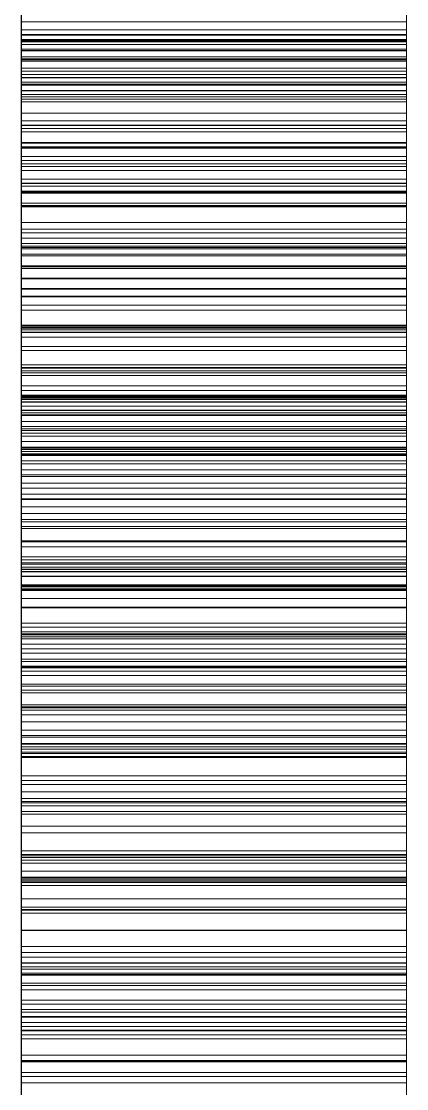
# Paper-space layout '01_三视图' of a CAD drawing. Header units: millimetres. Extents: x 8 to 451, y 8 to 289.
# Drawn here: x 157.5 to 157.64, y 94.733 to 95.1211 of the extents above; entities that cross this region are included whole.
import ezdxf

# ---------------------------------------------------------------- set-up
doc = ezdxf.new("R2010")
doc.units = ezdxf.units.MM
doc.linetypes.add('WP_HIDDEN', pattern=[2.3, 1.5, -0.8])
doc.layers.add('HIDDEN', color=7, linetype='WP_HIDDEN', lineweight=13)
doc.layers.add('VISIBLE', color=7, linetype='CONTINUOUS', lineweight=25)

psp = doc.layouts.new('01_三视图')

# ---------------------------------------------------------------- linework, layer by layer
at = {"layer": 'HIDDEN'}
for points in [[(157.5, 95.30143), (157.5, 94.78089)], [(157.64, 94.78089), (157.64, 95.30143)], [(157.5, 94.96588), (157.5, 95.14607)], [(157.5, 94.77448), (157.5, 95.14607)], [(157.5, 95.14607), (157.5, 94.81212)], [(157.64, 95.14607), (157.64, 94.96588)], [(157.64, 95.14607), (157.64, 94.77448)], [(157.64, 94.81212), (157.64, 95.14607)], [(157.5, 95.12094), (157.5, 95.1425)], [(157.64, 95.1425), (157.64, 95.12094)], [(157.5, 95.11633), (157.5, 95.13632)], [(157.5, 95.13557), (157.5, 95.11605)], [(157.64, 95.13632), (157.64, 95.11633)], [(157.64, 95.11605), (157.64, 95.13557)], [(157.5, 95.13348), (157.5, 95.10183)], [(157.5, 95.13323), (157.5, 95.11809)], [(157.64, 95.10183), (157.64, 95.13348)], [(157.64, 95.11809), (157.64, 95.13323)], [(157.5, 95.10716), (157.5, 95.12906)], [(157.5, 95.1142), (157.5, 95.1283)], [(157.5, 95.10821), (157.5, 95.1282)], [(157.64, 95.12906), (157.64, 95.10716)], [(157.64, 95.1283), (157.64, 95.1142)], [(157.64, 95.1282), (157.64, 95.10821)], [(157.5, 95.12536), (157.5, 95.0937)], [(157.5, 95.12417), (157.5, 95.10408)], [(157.64, 95.0937), (157.64, 95.12536)], [(157.64, 95.10408), (157.64, 95.12417)], [(157.5, 95.11053), (157.5, 95.12174)], [(157.5, 95.12112), (157.5, 95.1075)], [(157.5, 95.09903), (157.5, 95.12094)], [(157.5, 95.12094), (157.64, 95.12094)], [(157.64, 95.12174), (157.64, 95.11053)], [(157.64, 95.1075), (157.64, 95.12112)], [(157.64, 95.12094), (157.64, 95.09903)], [(157.5, 95.11809), (157.5, 95.10062)], [(157.5, 95.11809), (157.64, 95.11809)], [(157.5, 95.11633), (157.64, 95.11633)], [(157.5, 95.09589), (157.5, 95.11633)], [(157.5, 95.11605), (157.5, 95.09596)], [(157.5, 95.11605), (157.64, 95.11605)], [(157.5, 95.1145), (157.5, 95.11404)], [(157.5, 95.11363), (157.5, 95.1145)], [(157.5, 95.1145), (157.64, 95.1145)], [(157.64, 95.10062), (157.64, 95.11809)], [(157.64, 95.11633), (157.64, 95.09589)], [(157.64, 95.09596), (157.64, 95.11605)], [(157.64, 95.1145), (157.64, 95.11363)], [(157.64, 95.11404), (157.64, 95.1145)], [(157.5, 95.1007), (157.5, 95.1142)], [(157.5, 95.1142), (157.64, 95.1142)], [(157.5, 95.11404), (157.5, 95.11265)], [(157.5, 95.11404), (157.64, 95.11404)], [(157.5, 95.11103), (157.5, 95.11363)], [(157.5, 95.11363), (157.64, 95.11363)], [(157.5, 95.11265), (157.5, 95.11034)], [(157.5, 95.11265), (157.64, 95.11265)], [(157.5, 95.10669), (157.5, 95.11103)], [(157.5, 95.11103), (157.64, 95.11103)], [(157.64, 95.1142), (157.64, 95.1007)], [(157.64, 95.11265), (157.64, 95.11404)], [(157.64, 95.11363), (157.64, 95.11103)], [(157.64, 95.11034), (157.64, 95.11265)], [(157.64, 95.11103), (157.64, 95.10669)], [(157.5, 95.09824), (157.5, 95.11053)], [(157.5, 95.11053), (157.64, 95.11053)], [(157.5, 95.11034), (157.5, 95.10711)], [(157.5, 95.11034), (157.64, 95.11034)], [(157.5, 95.10821), (157.64, 95.10821)], [(157.5, 95.08777), (157.5, 95.10821)], [(157.5, 95.1075), (157.5, 95.0945)], [(157.5, 95.1075), (157.64, 95.1075)], [(157.5, 95.0849), (157.5, 95.10716)], [(157.5, 95.10716), (157.64, 95.10716)], [(157.5, 95.10711), (157.5, 95.10295)], [(157.5, 95.10711), (157.64, 95.10711)], [(157.5, 95.10062), (157.5, 95.10669)], [(157.5, 95.10669), (157.64, 95.10669)], [(157.64, 95.11053), (157.64, 95.09824)], [(157.64, 95.10711), (157.64, 95.11034)], [(157.64, 95.10821), (157.64, 95.08777)], [(157.64, 95.0945), (157.64, 95.1075)], [(157.64, 95.10716), (157.64, 95.0849)], [(157.64, 95.10295), (157.64, 95.10711)], [(157.64, 95.10669), (157.64, 95.10062)], [(157.5, 95.10408), (157.5, 95.08341)], [(157.5, 95.10408), (157.64, 95.10408)], [(157.5, 95.10295), (157.5, 95.09787)], [(157.5, 95.10295), (157.64, 95.10295)], [(157.64, 95.08341), (157.64, 95.10408)], [(157.64, 95.09787), (157.64, 95.10295)], [(157.5, 95.10183), (157.5, 95.06927)], [(157.5, 95.10183), (157.64, 95.10183)], [(157.5, 95.08779), (157.5, 95.1007)], [(157.5, 95.1007), (157.64, 95.1007)], [(157.5, 95.10062), (157.5, 95.081)], [(157.5, 95.09281), (157.5, 95.10062)], [(157.5, 95.10062), (157.64, 95.10062)], [(157.5, 95.07678), (157.5, 95.09903)], [(157.5, 95.09903), (157.64, 95.09903)], [(157.64, 95.06927), (157.64, 95.10183)], [(157.64, 95.1007), (157.64, 95.08779)], [(157.64, 95.10062), (157.64, 95.09281)], [(157.64, 95.081), (157.64, 95.10062)], [(157.64, 95.09903), (157.64, 95.07678)], [(157.5, 95.08489), (157.5, 95.09824)], [(157.5, 95.09824), (157.64, 95.09824)], [(157.5, 95.09787), (157.5, 95.09187)], [(157.5, 95.09787), (157.64, 95.09787)], [(157.5, 95.09596), (157.5, 95.07529)], [(157.5, 95.09596), (157.64, 95.09596)], [(157.5, 95.09589), (157.64, 95.09589)], [(157.5, 95.075), (157.5, 95.09589)], [(157.64, 95.09824), (157.64, 95.08489)], [(157.64, 95.09187), (157.64, 95.09787)], [(157.64, 95.07529), (157.64, 95.09596)], [(157.64, 95.09589), (157.64, 95.075)], [(157.5, 95.0945), (157.5, 95.08212)], [(157.5, 95.0945), (157.64, 95.0945)], [(157.5, 95.0937), (157.5, 95.06115)], [(157.5, 95.0937), (157.64, 95.0937)], [(157.5, 95.08327), (157.5, 95.09281)], [(157.5, 95.09281), (157.64, 95.09281)], [(157.5, 95.09187), (157.5, 95.08494)], [(157.5, 95.09187), (157.64, 95.09187)], [(157.64, 95.08212), (157.64, 95.0945)], [(157.64, 95.06115), (157.64, 95.0937)], [(157.64, 95.09281), (157.64, 95.08327)], [(157.64, 95.08494), (157.64, 95.09187)], [(157.5, 95.07548), (157.5, 95.08779)], [(157.5, 95.08779), (157.64, 95.08779)], [(157.5, 95.08777), (157.64, 95.08777)], [(157.5, 95.06688), (157.5, 95.08777)], [(157.64, 95.08779), (157.64, 95.07548)], [(157.64, 95.08777), (157.64, 95.06688)], [(157.5, 95.08494), (157.5, 95.07709)], [(157.5, 95.08494), (157.64, 95.08494)], [(157.5, 95.0623), (157.5, 95.0849)], [(157.5, 95.0849), (157.64, 95.0849)], [(157.5, 95.07047), (157.5, 95.08489)], [(157.5, 95.08489), (157.64, 95.08489)], [(157.5, 95.08341), (157.5, 95.06216)], [(157.5, 95.08341), (157.64, 95.08341)], [(157.64, 95.07709), (157.64, 95.08494)], [(157.64, 95.0849), (157.64, 95.0623)], [(157.64, 95.08489), (157.64, 95.07047)], [(157.64, 95.06216), (157.64, 95.08341)], [(157.5, 95.07199), (157.5, 95.08327)], [(157.5, 95.08327), (157.64, 95.08327)], [(157.5, 95.08212), (157.5, 95.05919)], [(157.5, 95.08212), (157.64, 95.08212)], [(157.5, 95.081), (157.5, 95.0594)], [(157.5, 95.081), (157.64, 95.081)], [(157.64, 95.08327), (157.64, 95.07199)], [(157.64, 95.05919), (157.64, 95.08212)], [(157.64, 95.0594), (157.64, 95.081)], [(157.5, 95.07709), (157.5, 95.06832)], [(157.5, 95.07709), (157.64, 95.07709)], [(157.5, 95.05418), (157.5, 95.07678)], [(157.5, 95.07678), (157.64, 95.07678)], [(157.64, 95.06832), (157.64, 95.07709)], [(157.64, 95.07678), (157.64, 95.05418)], [(157.5, 95.06376), (157.5, 95.07548)], [(157.5, 95.07548), (157.64, 95.07548)], [(157.5, 95.07529), (157.5, 95.05404)], [(157.5, 95.07529), (157.64, 95.07529)], [(157.5, 95.075), (157.64, 95.075)], [(157.5, 95.05365), (157.5, 95.075)], [(157.5, 95.05898), (157.5, 95.07199)], [(157.5, 95.07199), (157.64, 95.07199)], [(157.64, 95.07548), (157.64, 95.06376)], [(157.64, 95.05404), (157.64, 95.07529)], [(157.64, 95.075), (157.64, 95.05365)], [(157.64, 95.07199), (157.64, 95.05898)], [(157.5, 95.05498), (157.5, 95.07047)], [(157.5, 95.07047), (157.64, 95.07047)], [(157.5, 95.06927), (157.5, 95.03581)], [(157.5, 95.06927), (157.64, 95.06927)], [(157.5, 95.06832), (157.5, 95.05862)], [(157.5, 95.06832), (157.64, 95.06832)], [(157.64, 95.07047), (157.64, 95.05498)], [(157.64, 95.03581), (157.64, 95.06927)], [(157.64, 95.05862), (157.64, 95.06832)], [(157.5, 95.06688), (157.64, 95.06688)], [(157.5, 95.04552), (157.5, 95.06688)], [(157.64, 95.06688), (157.64, 95.04552)], [(157.5, 95.04234), (157.5, 95.06376)], [(157.5, 95.06376), (157.64, 95.06376)], [(157.5, 95.03935), (157.5, 95.0623)], [(157.5, 95.0623), (157.64, 95.0623)], [(157.5, 95.06216), (157.5, 95.04034)], [(157.5, 95.06216), (157.64, 95.06216)], [(157.5, 95.06115), (157.5, 95.02769)], [(157.5, 95.06115), (157.64, 95.06115)], [(157.64, 95.06376), (157.64, 95.04234)], [(157.64, 95.0623), (157.64, 95.03935)], [(157.64, 95.04034), (157.64, 95.06216)], [(157.64, 95.02769), (157.64, 95.06115)], [(157.5, 95.0594), (157.5, 95.03583)], [(157.5, 95.0594), (157.64, 95.0594)], [(157.5, 95.05919), (157.5, 95.03885)], [(157.5, 95.05919), (157.64, 95.05919)], [(157.5, 95.04417), (157.5, 95.05898)], [(157.5, 95.05898), (157.64, 95.05898)], [(157.5, 95.05862), (157.5, 95.048)], [(157.5, 95.05862), (157.64, 95.05862)], [(157.64, 95.03583), (157.64, 95.0594)], [(157.64, 95.03885), (157.64, 95.05919)], [(157.64, 95.05898), (157.64, 95.04417)], [(157.64, 95.048), (157.64, 95.05862)], [(157.5, 95.03842), (157.5, 95.05498)], [(157.5, 95.05498), (157.64, 95.05498)], [(157.5, 95.03122), (157.5, 95.05418)], [(157.5, 95.05418), (157.64, 95.05418)], [(157.5, 95.05404), (157.5, 95.03222)], [(157.5, 95.05404), (157.64, 95.05404)], [(157.5, 95.05365), (157.64, 95.05365)], [(157.5, 95.03184), (157.5, 95.05365)], [(157.64, 95.05498), (157.64, 95.03842)], [(157.64, 95.05418), (157.64, 95.03122)], [(157.64, 95.03222), (157.64, 95.05404)], [(157.64, 95.05365), (157.64, 95.03184)], [(157.5, 95.048), (157.5, 95.03645)], [(157.5, 95.048), (157.64, 95.048)], [(157.5, 95.04552), (157.64, 95.04552)], [(157.5, 95.02372), (157.5, 95.04552)], [(157.64, 95.03645), (157.64, 95.048)], [(157.64, 95.04552), (157.64, 95.02372)], [(157.5, 95.0275), (157.5, 95.04417)], [(157.5, 95.04417), (157.64, 95.04417)], [(157.5, 95.02379), (157.5, 95.04234)], [(157.5, 95.04234), (157.64, 95.04234)], [(157.64, 95.04417), (157.64, 95.0275)], [(157.64, 95.04234), (157.64, 95.02379)], [(157.5, 95.04034), (157.5, 95.01795)], [(157.5, 95.04034), (157.64, 95.04034)], [(157.5, 95.01604), (157.5, 95.03935)], [(157.5, 95.03935), (157.64, 95.03935)], [(157.5, 95.03885), (157.5, 95.02122)], [(157.5, 95.03885), (157.64, 95.03885)], [(157.5, 95.02099), (157.5, 95.03842)], [(157.5, 95.03842), (157.64, 95.03842)], [(157.64, 95.01795), (157.64, 95.04034)], [(157.64, 95.03935), (157.64, 95.01604)], [(157.64, 95.02122), (157.64, 95.03885)], [(157.64, 95.03842), (157.64, 95.02099)], [(157.5, 95.03645), (157.5, 95.02398)], [(157.5, 95.03645), (157.64, 95.03645)], [(157.5, 95.03583), (157.5, 95.01028)], [(157.5, 95.03583), (157.64, 95.03583)], [(157.5, 95.03581), (157.5, 95.00144)], [(157.5, 95.03581), (157.64, 95.03581)], [(157.64, 95.02398), (157.64, 95.03645)], [(157.64, 95.01028), (157.64, 95.03583)], [(157.64, 95.00144), (157.64, 95.03581)], [(157.5, 95.03222), (157.5, 95.00983)], [(157.5, 95.03222), (157.64, 95.03222)], [(157.5, 95.03184), (157.64, 95.03184)], [(157.5, 95.00957), (157.5, 95.03184)], [(157.5, 95.00792), (157.5, 95.03122)], [(157.5, 95.03122), (157.64, 95.03122)], [(157.64, 95.00983), (157.64, 95.03222)], [(157.64, 95.03184), (157.64, 95.00957)], [(157.64, 95.03122), (157.64, 95.00792)], [(157.5, 95.02769), (157.5, 94.99332)], [(157.5, 95.02769), (157.64, 95.02769)], [(157.5, 95.00896), (157.5, 95.0275)], [(157.5, 95.0275), (157.64, 95.0275)], [(157.64, 94.99332), (157.64, 95.02769)], [(157.64, 95.0275), (157.64, 95.00896)], [(157.5, 95.02398), (157.5, 95.01059)], [(157.5, 95.02398), (157.64, 95.02398)], [(157.5, 95.00808), (157.5, 95.02379)], [(157.5, 95.02379), (157.64, 95.02379)], [(157.5, 95.02372), (157.64, 95.02372)], [(157.5, 95.00145), (157.5, 95.02372)], [(157.64, 95.01059), (157.64, 95.02398)], [(157.64, 95.02379), (157.64, 95.00808)], [(157.64, 95.02372), (157.64, 95.00145)], [(157.5, 95.02122), (157.5, 95.0063)], [(157.5, 95.02122), (157.64, 95.02122)], [(157.5, 95.00289), (157.5, 95.02099)], [(157.5, 95.02099), (157.64, 95.02099)], [(157.5, 95.01795), (157.5, 94.99498)], [(157.5, 95.01795), (157.64, 95.01795)], [(157.64, 95.0063), (157.64, 95.02122)], [(157.64, 95.02099), (157.64, 95.00289)], [(157.64, 94.99498), (157.64, 95.01795)], [(157.5, 94.99239), (157.5, 95.01604)], [(157.5, 95.01604), (157.64, 95.01604)], [(157.64, 95.01604), (157.64, 94.99239)], [(157.5, 95.01059), (157.5, 94.99627)], [(157.5, 95.01059), (157.64, 95.01059)], [(157.5, 95.01028), (157.5, 94.98275)], [(157.5, 95.01028), (157.64, 95.01028)], [(157.5, 95.00983), (157.5, 94.98686)], [(157.5, 95.00983), (157.64, 95.00983)], [(157.64, 94.99627), (157.64, 95.01059)], [(157.64, 94.98275), (157.64, 95.01028)], [(157.64, 94.98686), (157.64, 95.00983)], [(157.5, 95.00957), (157.64, 95.00957)], [(157.5, 94.98685), (157.5, 95.00957)], [(157.5, 94.98856), (157.5, 95.00896)], [(157.5, 95.00896), (157.64, 95.00896)], [(157.5, 94.99523), (157.5, 95.00808)], [(157.5, 95.00808), (157.64, 95.00808)], [(157.5, 94.98427), (157.5, 95.00792)], [(157.5, 95.00792), (157.64, 95.00792)], [(157.5, 95.0063), (157.5, 94.99409)], [(157.5, 95.0063), (157.64, 95.0063)], [(157.64, 95.00957), (157.64, 94.98685)], [(157.64, 95.00896), (157.64, 94.98856)], [(157.64, 95.00808), (157.64, 94.99523)], [(157.64, 95.00792), (157.64, 94.98427)], [(157.64, 94.99409), (157.64, 95.0063)], [(157.5, 94.98411), (157.5, 95.00289)], [(157.5, 95.00289), (157.64, 95.00289)], [(157.64, 95.00289), (157.64, 94.98411)], [(157.5, 95.00145), (157.64, 95.00145)], [(157.5, 94.97873), (157.5, 95.00145)], [(157.5, 95.00144), (157.5, 94.96618)], [(157.5, 95.00144), (157.64, 95.00144)], [(157.64, 95.00145), (157.64, 94.97873)], [(157.64, 94.96618), (157.64, 95.00144)], [(157.5, 94.99627), (157.5, 94.98119)], [(157.5, 94.99627), (157.64, 94.99627)], [(157.5, 94.98524), (157.5, 94.99523)], [(157.5, 94.99523), (157.64, 94.99523)], [(157.5, 94.99498), (157.5, 94.97143)], [(157.5, 94.99498), (157.64, 94.99498)], [(157.64, 94.98119), (157.64, 94.99627)], [(157.64, 94.99523), (157.64, 94.98524)], [(157.64, 94.97143), (157.64, 94.99498)], [(157.5, 94.99409), (157.5, 94.9846)], [(157.5, 94.99409), (157.64, 94.99409)], [(157.5, 94.99332), (157.5, 94.95805)], [(157.5, 94.99332), (157.64, 94.99332)], [(157.5, 94.9684), (157.5, 94.99239)], [(157.5, 94.99239), (157.64, 94.99239)], [(157.64, 94.9846), (157.64, 94.99409)], [(157.64, 94.95805), (157.64, 94.99332)], [(157.64, 94.99239), (157.64, 94.9684)], [(157.5, 94.9663), (157.5, 94.98856)], [(157.5, 94.98856), (157.64, 94.98856)], [(157.5, 94.98686), (157.5, 94.96331)], [(157.5, 94.98686), (157.64, 94.98686)], [(157.5, 94.98685), (157.64, 94.98685)], [(157.5, 94.96368), (157.5, 94.98685)], [(157.64, 94.98856), (157.64, 94.9663)], [(157.64, 94.96331), (157.64, 94.98686)], [(157.64, 94.98685), (157.64, 94.96368)], [(157.5, 94.9781), (157.5, 94.98524)], [(157.5, 94.98524), (157.64, 94.98524)], [(157.5, 94.98496), (157.5, 94.98438)], [(157.5, 94.98496), (157.64, 94.98496)], [(157.5, 94.98362), (157.5, 94.98496)], [(157.5, 94.9846), (157.5, 94.97782)], [(157.5, 94.9846), (157.64, 94.9846)], [(157.5, 94.98438), (157.5, 94.98262)], [(157.5, 94.98438), (157.64, 94.98438)], [(157.5, 94.96027), (157.5, 94.98427)], [(157.5, 94.98427), (157.64, 94.98427)], [(157.5, 94.96466), (157.5, 94.98411)], [(157.5, 94.98411), (157.64, 94.98411)], [(157.5, 94.98362), (157.64, 94.98362)], [(157.5, 94.9796), (157.5, 94.98362)], [(157.5, 94.98275), (157.5, 94.95325)], [(157.5, 94.98275), (157.64, 94.98275)], [(157.5, 94.98262), (157.5, 94.97969)], [(157.5, 94.98262), (157.64, 94.98262)], [(157.64, 94.98524), (157.64, 94.9781)], [(157.64, 94.98438), (157.64, 94.98496)], [(157.64, 94.98496), (157.64, 94.98362)], [(157.64, 94.97782), (157.64, 94.9846)], [(157.64, 94.98262), (157.64, 94.98438)], [(157.64, 94.98427), (157.64, 94.96027)], [(157.64, 94.98411), (157.64, 94.96466)], [(157.64, 94.98362), (157.64, 94.9796)], [(157.64, 94.95325), (157.64, 94.98275)], [(157.64, 94.97969), (157.64, 94.98262)], [(157.5, 94.98119), (157.5, 94.96549)], [(157.5, 94.98119), (157.64, 94.98119)], [(157.5, 94.97969), (157.5, 94.97558)], [(157.5, 94.97969), (157.64, 94.97969)], [(157.5, 94.9796), (157.64, 94.9796)], [(157.5, 94.97289), (157.5, 94.9796)], [(157.5, 94.97873), (157.64, 94.97873)], [(157.5, 94.95556), (157.5, 94.97873)], [(157.64, 94.96549), (157.64, 94.98119)], [(157.64, 94.97558), (157.64, 94.97969)], [(157.64, 94.9796), (157.64, 94.97289)], [(157.64, 94.97873), (157.64, 94.95556)], [(157.5, 94.97382), (157.5, 94.9781)], [(157.5, 94.9781), (157.64, 94.9781)], [(157.5, 94.97782), (157.5, 94.97375)], [(157.5, 94.97782), (157.64, 94.97782)], [(157.5, 94.97558), (157.5, 94.9703)], [(157.5, 94.97558), (157.64, 94.97558)], [(157.64, 94.9781), (157.64, 94.97382)], [(157.64, 94.97375), (157.64, 94.97782)], [(157.64, 94.9703), (157.64, 94.97558)], [(157.5, 94.97239), (157.5, 94.97382)], [(157.5, 94.97382), (157.64, 94.97382)], [(157.5, 94.97375), (157.5, 94.97239)], [(157.5, 94.97375), (157.64, 94.97375)], [(157.5, 94.97289), (157.64, 94.97289)], [(157.5, 94.9635), (157.5, 94.97289)], [(157.5, 94.97239), (157.64, 94.97239)], [(157.5, 94.97143), (157.5, 94.94731)], [(157.5, 94.97143), (157.64, 94.97143)], [(157.64, 94.97382), (157.64, 94.97239)], [(157.64, 94.97239), (157.64, 94.97375)], [(157.64, 94.97289), (157.64, 94.9635)], [(157.64, 94.94731), (157.64, 94.97143)], [(157.5, 94.9703), (157.5, 94.96386)], [(157.5, 94.9703), (157.64, 94.9703)], [(157.5, 94.91935), (157.5, 94.9684)], [(157.5, 94.9684), (157.64, 94.9684)], [(157.64, 94.96386), (157.64, 94.9703)], [(157.64, 94.9684), (157.64, 94.91935)], [(157.5, 94.94217), (157.5, 94.9663)], [(157.5, 94.9663), (157.64, 94.9663)], [(157.5, 94.96618), (157.5, 94.93)], [(157.5, 94.96618), (157.64, 94.96618)], [(157.5, 94.91423), (157.5, 94.96588)], [(157.5, 94.96588), (157.64, 94.96588)], [(157.5, 94.96549), (157.5, 94.94919)], [(157.5, 94.96549), (157.64, 94.96549)], [(157.5, 94.94453), (157.5, 94.96466)], [(157.5, 94.96466), (157.64, 94.96466)], [(157.5, 94.96386), (157.5, 94.95623)], [(157.5, 94.96386), (157.64, 94.96386)], [(157.5, 94.96368), (157.64, 94.96368)], [(157.5, 94.94004), (157.5, 94.96368)], [(157.5, 94.9635), (157.64, 94.9635)], [(157.5, 94.95143), (157.5, 94.9635)], [(157.5, 94.96331), (157.5, 94.93919)], [(157.5, 94.96331), (157.64, 94.96331)], [(157.64, 94.9663), (157.64, 94.94217)], [(157.64, 94.93), (157.64, 94.96618)], [(157.64, 94.96588), (157.64, 94.91423)], [(157.64, 94.94919), (157.64, 94.96549)], [(157.64, 94.96466), (157.64, 94.94453)], [(157.64, 94.95623), (157.64, 94.96386)], [(157.64, 94.96368), (157.64, 94.94004)], [(157.64, 94.9635), (157.64, 94.95143)], [(157.64, 94.93919), (157.64, 94.96331)], [(157.5, 94.76182), (157.5, 94.96126)], [(157.5, 94.96126), (157.64, 94.96126)], [(157.5, 94.91123), (157.5, 94.96027)], [(157.5, 94.96027), (157.64, 94.96027)], [(157.64, 94.96126), (157.64, 94.76182)], [(157.64, 94.96027), (157.64, 94.91123)], [(157.5, 94.95805), (157.5, 94.92188)], [(157.5, 94.95805), (157.64, 94.95805)], [(157.5, 94.95623), (157.5, 94.94744)], [(157.5, 94.95623), (157.64, 94.95623)], [(157.5, 94.95556), (157.64, 94.95556)], [(157.5, 94.93192), (157.5, 94.95556)], [(157.64, 94.92188), (157.64, 94.95805)], [(157.64, 94.94744), (157.64, 94.95623)], [(157.64, 94.95556), (157.64, 94.93192)], [(157.5, 94.95325), (157.5, 94.92178)], [(157.5, 94.95325), (157.64, 94.95325)], [(157.5, 94.95143), (157.64, 94.95143)], [(157.5, 94.93668), (157.5, 94.95143)], [(157.64, 94.92178), (157.64, 94.95325)], [(157.64, 94.95143), (157.64, 94.93668)], [(157.5, 94.94919), (157.5, 94.93227)], [(157.5, 94.94919), (157.64, 94.94919)], [(157.64, 94.93227), (157.64, 94.94919)], [(157.5, 94.94744), (157.64, 94.94744)], [(157.5, 94.94744), (157.5, 94.93749)], [(157.5, 94.94731), (157.5, 94.92262)], [(157.5, 94.94731), (157.64, 94.94731)], [(157.5, 94.92373), (157.5, 94.94453)], [(157.5, 94.94453), (157.64, 94.94453)], [(157.64, 94.93749), (157.64, 94.94744)], [(157.64, 94.92262), (157.64, 94.94731)], [(157.64, 94.94453), (157.64, 94.92373)], [(157.5, 94.91618), (157.5, 94.94217)], [(157.5, 94.94217), (157.64, 94.94217)], [(157.5, 94.94004), (157.64, 94.94004)], [(157.5, 94.91596), (157.5, 94.94004)], [(157.64, 94.94217), (157.64, 94.91618)], [(157.64, 94.94004), (157.64, 94.91596)], [(157.5, 94.93919), (157.5, 94.9145)], [(157.5, 94.93919), (157.64, 94.93919)], [(157.5, 94.93749), (157.5, 94.9264)], [(157.5, 94.93749), (157.64, 94.93749)], [(157.5, 94.93668), (157.64, 94.93668)], [(157.5, 94.91924), (157.5, 94.93668)], [(157.64, 94.9145), (157.64, 94.93919)], [(157.64, 94.9264), (157.64, 94.93749)], [(157.64, 94.93668), (157.64, 94.91924)], [(157.5, 94.93227), (157.5, 94.91475)], [(157.5, 94.93227), (157.64, 94.93227)], [(157.64, 94.91475), (157.64, 94.93227)], [(157.5, 94.93192), (157.64, 94.93192)], [(157.5, 94.90783), (157.5, 94.93192)], [(157.5, 94.93), (157.5, 94.89292)], [(157.5, 94.93), (157.64, 94.93)], [(157.64, 94.93192), (157.64, 94.90783)], [(157.64, 94.89292), (157.64, 94.93)], [(157.5, 94.9264), (157.5, 94.91416)], [(157.5, 94.9264), (157.64, 94.9264)], [(157.5, 94.92534), (157.5, 94.92426)], [(157.5, 94.92534), (157.64, 94.92534)], [(157.5, 94.92424), (157.5, 94.92534)], [(157.5, 94.92426), (157.5, 94.92103)], [(157.5, 94.92426), (157.64, 94.92426)], [(157.64, 94.91416), (157.64, 94.9264)], [(157.64, 94.92426), (157.64, 94.92534)], [(157.64, 94.92534), (157.64, 94.92424)], [(157.64, 94.92103), (157.64, 94.92426)], [(157.5, 94.92424), (157.64, 94.92424)], [(157.5, 94.92097), (157.5, 94.92424)], [(157.5, 94.90225), (157.5, 94.92373)], [(157.5, 94.92373), (157.64, 94.92373)], [(157.5, 94.92262), (157.5, 94.89735)], [(157.5, 94.92262), (157.64, 94.92262)], [(157.5, 94.92188), (157.5, 94.8848)], [(157.5, 94.92188), (157.64, 94.92188)], [(157.5, 94.92178), (157.5, 94.88833)], [(157.5, 94.92178), (157.64, 94.92178)], [(157.5, 94.92103), (157.5, 94.91565)], [(157.5, 94.92103), (157.64, 94.92103)], [(157.5, 94.92097), (157.64, 94.92097)], [(157.5, 94.9155), (157.5, 94.92097)], [(157.64, 94.92424), (157.64, 94.92097)], [(157.64, 94.92373), (157.64, 94.90225)], [(157.64, 94.89735), (157.64, 94.92262)], [(157.64, 94.8848), (157.64, 94.92188)], [(157.64, 94.88833), (157.64, 94.92178)], [(157.64, 94.91565), (157.64, 94.92103)], [(157.64, 94.92097), (157.64, 94.9155)], [(157.5, 94.86891), (157.5, 94.91935)], [(157.5, 94.91935), (157.64, 94.91935)], [(157.5, 94.91924), (157.64, 94.91924)], [(157.5, 94.89912), (157.5, 94.91924)], [(157.64, 94.91935), (157.64, 94.86891)], [(157.64, 94.91924), (157.64, 94.89912)], [(157.5, 94.88833), (157.5, 94.91618)], [(157.5, 94.91618), (157.64, 94.91618)], [(157.5, 94.91596), (157.64, 94.91596)], [(157.5, 94.89141), (157.5, 94.91596)], [(157.5, 94.91565), (157.5, 94.90812)], [(157.5, 94.91565), (157.64, 94.91565)], [(157.5, 94.9155), (157.64, 94.9155)], [(157.5, 94.90786), (157.5, 94.9155)], [(157.5, 94.91475), (157.5, 94.89661)], [(157.5, 94.91475), (157.64, 94.91475)], [(157.5, 94.9145), (157.5, 94.88923)], [(157.5, 94.9145), (157.64, 94.9145)], [(157.5, 94.89471), (157.5, 94.91423)], [(157.5, 94.91423), (157.64, 94.91423)], [(157.5, 94.91416), (157.5, 94.90079)], [(157.5, 94.91416), (157.64, 94.91416)], [(157.64, 94.91618), (157.64, 94.88833)], [(157.64, 94.91596), (157.64, 94.89141)], [(157.64, 94.90812), (157.64, 94.91565)], [(157.64, 94.9155), (157.64, 94.90786)], [(157.64, 94.89661), (157.64, 94.91475)], [(157.64, 94.88923), (157.64, 94.9145)], [(157.64, 94.91423), (157.64, 94.89471)], [(157.64, 94.90079), (157.64, 94.91416)], [(157.5, 94.86079), (157.5, 94.91123)], [(157.5, 94.91123), (157.64, 94.91123)], [(157.64, 94.91123), (157.64, 94.86079)], [(157.5, 94.90812), (157.5, 94.89843)], [(157.5, 94.90812), (157.64, 94.90812)], [(157.5, 94.90786), (157.64, 94.90786)], [(157.5, 94.89803), (157.5, 94.90786)], [(157.5, 94.90783), (157.64, 94.90783)], [(157.5, 94.88329), (157.5, 94.90783)], [(157.64, 94.89843), (157.64, 94.90812)], [(157.64, 94.90786), (157.64, 94.89803)], [(157.64, 94.90783), (157.64, 94.88329)], [(157.5, 94.8801), (157.5, 94.90225)], [(157.5, 94.90225), (157.64, 94.90225)], [(157.64, 94.90225), (157.64, 94.8801)], [(157.5, 94.90079), (157.5, 94.88628)], [(157.5, 94.90079), (157.64, 94.90079)], [(157.5, 94.89912), (157.64, 94.89912)], [(157.5, 94.87696), (157.5, 94.89912)], [(157.5, 94.89843), (157.5, 94.88659)], [(157.5, 94.89843), (157.64, 94.89843)], [(157.5, 94.89803), (157.64, 94.89803)], [(157.5, 94.88601), (157.5, 94.89803)], [(157.5, 94.89735), (157.5, 94.8715)], [(157.5, 94.89735), (157.64, 94.89735)], [(157.64, 94.88628), (157.64, 94.90079)], [(157.64, 94.89912), (157.64, 94.87696)], [(157.64, 94.88659), (157.64, 94.89843)], [(157.64, 94.89803), (157.64, 94.88601)], [(157.64, 94.8715), (157.64, 94.89735)], [(157.5, 94.89661), (157.5, 94.87787)], [(157.5, 94.89661), (157.64, 94.89661)], [(157.5, 94.87939), (157.5, 94.89471)], [(157.5, 94.89471), (157.64, 94.89471)], [(157.64, 94.87787), (157.64, 94.89661)], [(157.64, 94.89471), (157.64, 94.87939)], [(157.5, 94.89292), (157.5, 94.85494)], [(157.5, 94.89292), (157.64, 94.89292)], [(157.5, 94.89141), (157.64, 94.89141)], [(157.5, 94.86641), (157.5, 94.89141)], [(157.64, 94.85494), (157.64, 94.89292)], [(157.64, 94.89141), (157.64, 94.86641)], [(157.5, 94.88923), (157.5, 94.86338)], [(157.5, 94.88923), (157.64, 94.88923)], [(157.5, 94.88833), (157.64, 94.88833)], [(157.5, 94.88659), (157.5, 94.8726)], [(157.5, 94.88659), (157.64, 94.88659)], [(157.5, 94.88628), (157.5, 94.87062)], [(157.5, 94.88628), (157.64, 94.88628)], [(157.5, 94.88601), (157.64, 94.88601)], [(157.5, 94.87181), (157.5, 94.88601)], [(157.64, 94.86338), (157.64, 94.88923)], [(157.64, 94.8726), (157.64, 94.88659)], [(157.64, 94.87062), (157.64, 94.88628)], [(157.64, 94.88601), (157.64, 94.87181)], [(157.5, 94.8848), (157.5, 94.84682)], [(157.5, 94.8848), (157.64, 94.8848)], [(157.5, 94.88329), (157.64, 94.88329)], [(157.5, 94.85829), (157.5, 94.88329)], [(157.64, 94.84682), (157.64, 94.8848)], [(157.64, 94.88329), (157.64, 94.85829)], [(157.5, 94.85727), (157.5, 94.8801)], [(157.5, 94.8801), (157.64, 94.8801)], [(157.5, 94.86145), (157.5, 94.87939)], [(157.5, 94.87939), (157.64, 94.87939)], [(157.5, 94.87787), (157.5, 94.85851)], [(157.5, 94.87787), (157.64, 94.87787)], [(157.64, 94.8801), (157.64, 94.85727)], [(157.64, 94.87939), (157.64, 94.86145)], [(157.64, 94.85851), (157.64, 94.87787)], [(157.5, 94.87696), (157.64, 94.87696)], [(157.5, 94.8534), (157.5, 94.87696)], [(157.64, 94.87696), (157.64, 94.8534)], [(157.5, 94.8726), (157.5, 94.85646)], [(157.5, 94.8726), (157.64, 94.8726)], [(157.5, 94.87181), (157.64, 94.87181)], [(157.5, 94.85543), (157.5, 94.87181)], [(157.5, 94.8715), (157.5, 94.84508)], [(157.5, 94.8715), (157.64, 94.8715)], [(157.5, 94.87062), (157.5, 94.85383)], [(157.5, 94.87062), (157.64, 94.87062)], [(157.64, 94.85646), (157.64, 94.8726)], [(157.64, 94.87181), (157.64, 94.85543)], [(157.64, 94.84508), (157.64, 94.8715)], [(157.64, 94.85383), (157.64, 94.87062)], [(157.5, 94.81707), (157.5, 94.86891)], [(157.5, 94.86891), (157.64, 94.86891)], [(157.5, 94.86641), (157.64, 94.86641)], [(157.5, 94.84096), (157.5, 94.86641)], [(157.64, 94.86891), (157.64, 94.81707)], [(157.64, 94.86641), (157.64, 94.84096)], [(157.5, 94.86338), (157.5, 94.83696)], [(157.5, 94.86338), (157.64, 94.86338)], [(157.64, 94.83696), (157.64, 94.86338)], [(157.5, 94.84365), (157.5, 94.86145)], [(157.5, 94.86145), (157.64, 94.86145)], [(157.5, 94.80895), (157.5, 94.86079)], [(157.5, 94.86079), (157.64, 94.86079)], [(157.5, 94.85851), (157.5, 94.83854)], [(157.5, 94.85851), (157.64, 94.85851)], [(157.5, 94.85829), (157.64, 94.85829)], [(157.5, 94.83283), (157.5, 94.85829)], [(157.64, 94.86145), (157.64, 94.84365)], [(157.64, 94.86079), (157.64, 94.80895)], [(157.64, 94.83854), (157.64, 94.85851)], [(157.64, 94.85829), (157.64, 94.83283)], [(157.5, 94.83377), (157.5, 94.85727)], [(157.5, 94.85727), (157.64, 94.85727)], [(157.5, 94.85646), (157.64, 94.85646)], [(157.5, 94.85646), (157.5, 94.83859)], [(157.5, 94.85543), (157.64, 94.85543)], [(157.5, 94.83739), (157.5, 94.85543)], [(157.5, 94.85494), (157.5, 94.81606)], [(157.5, 94.85494), (157.64, 94.85494)], [(157.64, 94.85727), (157.64, 94.83377)], [(157.64, 94.83859), (157.64, 94.85646)], [(157.64, 94.85543), (157.64, 94.83739)], [(157.64, 94.81606), (157.64, 94.85494)], [(157.5, 94.85383), (157.5, 94.83589)], [(157.5, 94.85383), (157.64, 94.85383)], [(157.5, 94.8534), (157.64, 94.8534)], [(157.5, 94.82845), (157.5, 94.8534)], [(157.64, 94.83589), (157.64, 94.85383)], [(157.64, 94.8534), (157.64, 94.82845)], [(157.5, 94.84682), (157.5, 94.80794)], [(157.5, 94.84682), (157.64, 94.84682)], [(157.64, 94.80794), (157.64, 94.84682)], [(157.5, 94.84508), (157.5, 94.81809)], [(157.5, 94.84508), (157.64, 94.84508)], [(157.5, 94.82601), (157.5, 94.84365)], [(157.5, 94.84365), (157.64, 94.84365)], [(157.64, 94.81809), (157.64, 94.84508)], [(157.64, 94.84365), (157.64, 94.82601)], [(157.5, 94.84096), (157.64, 94.84096)], [(157.5, 94.81504), (157.5, 94.84096)], [(157.64, 94.84096), (157.64, 94.81504)], [(157.5, 94.83859), (157.5, 94.81945)], [(157.5, 94.83859), (157.64, 94.83859)], [(157.5, 94.83854), (157.5, 94.81797)], [(157.5, 94.83854), (157.64, 94.83854)], [(157.5, 94.83739), (157.64, 94.83739)], [(157.5, 94.81822), (157.5, 94.83739)], [(157.5, 94.83696), (157.5, 94.80997)], [(157.5, 94.83696), (157.64, 94.83696)], [(157.5, 94.83589), (157.5, 94.81721)], [(157.5, 94.83589), (157.64, 94.83589)], [(157.64, 94.81945), (157.64, 94.83859)], [(157.64, 94.81797), (157.64, 94.83854)], [(157.64, 94.83739), (157.64, 94.81822)], [(157.64, 94.80997), (157.64, 94.83696)], [(157.64, 94.81721), (157.64, 94.83589)], [(157.5, 94.8096), (157.5, 94.83377)], [(157.5, 94.83377), (157.64, 94.83377)], [(157.5, 94.83283), (157.64, 94.83283)], [(157.5, 94.80692), (157.5, 94.83283)], [(157.64, 94.83377), (157.64, 94.8096)], [(157.64, 94.83283), (157.64, 94.80692)], [(157.5, 94.82845), (157.64, 94.82845)], [(157.5, 94.8021), (157.5, 94.82845)], [(157.64, 94.82845), (157.64, 94.8021)], [(157.5, 94.80852), (157.5, 94.82601)], [(157.5, 94.82601), (157.64, 94.82601)], [(157.64, 94.82601), (157.64, 94.80852)], [(157.5, 94.81945), (157.5, 94.79901)], [(157.5, 94.81945), (157.64, 94.81945)], [(157.5, 94.81822), (157.64, 94.81822)], [(157.5, 94.79794), (157.5, 94.81822)], [(157.5, 94.81809), (157.5, 94.79061)], [(157.5, 94.81809), (157.64, 94.81809)], [(157.5, 94.81797), (157.5, 94.79678)], [(157.5, 94.81797), (157.64, 94.81797)], [(157.5, 94.81721), (157.5, 94.79818)], [(157.5, 94.81721), (157.64, 94.81721)], [(157.5, 94.76901), (157.5, 94.81707)], [(157.5, 94.81707), (157.64, 94.81707)], [(157.5, 94.81606), (157.5, 94.76517)], [(157.5, 94.81606), (157.64, 94.81606)], [(157.64, 94.79901), (157.64, 94.81945)], [(157.64, 94.81822), (157.64, 94.79794)], [(157.64, 94.79061), (157.64, 94.81809)], [(157.64, 94.79678), (157.64, 94.81797)], [(157.64, 94.79818), (157.64, 94.81721)], [(157.64, 94.81707), (157.64, 94.76901)], [(157.64, 94.76517), (157.64, 94.81606)], [(157.5, 94.81504), (157.64, 94.81504)], [(157.5, 94.7787), (157.5, 94.81504)], [(157.5, 94.81212), (157.5, 94.76177)], [(157.5, 94.81212), (157.64, 94.81212)], [(157.64, 94.81504), (157.64, 94.7787)], [(157.64, 94.76177), (157.64, 94.81212)], [(157.5, 94.80997), (157.5, 94.78248)], [(157.5, 94.80997), (157.64, 94.80997)], [(157.5, 94.78475), (157.5, 94.8096)], [(157.5, 94.8096), (157.64, 94.8096)], [(157.5, 94.76089), (157.5, 94.80895)], [(157.5, 94.80895), (157.64, 94.80895)], [(157.5, 94.79052), (157.5, 94.80852)], [(157.5, 94.80852), (157.64, 94.80852)], [(157.5, 94.80794), (157.5, 94.75705)], [(157.5, 94.80794), (157.64, 94.80794)], [(157.64, 94.78248), (157.64, 94.80997)], [(157.64, 94.8096), (157.64, 94.78475)], [(157.64, 94.80895), (157.64, 94.76089)], [(157.64, 94.80852), (157.64, 94.79052)], [(157.64, 94.75705), (157.64, 94.80794)], [(157.5, 94.80692), (157.64, 94.80692)], [(157.5, 94.77057), (157.5, 94.80692)], [(157.64, 94.80692), (157.64, 94.77057)], [(157.5, 94.8021), (157.64, 94.8021)], [(157.5, 94.77435), (157.5, 94.8021)], [(157.64, 94.8021), (157.64, 94.77435)], [(157.5, 94.79901), (157.5, 94.7773)], [(157.5, 94.79901), (157.64, 94.79901)], [(157.5, 94.79818), (157.5, 94.77879)], [(157.5, 94.79818), (157.64, 94.79818)], [(157.5, 94.79794), (157.64, 94.79794)], [(157.5, 94.77652), (157.5, 94.79794)], [(157.5, 94.79678), (157.5, 94.77498)], [(157.5, 94.79678), (157.64, 94.79678)], [(157.64, 94.7773), (157.64, 94.79901)], [(157.64, 94.77879), (157.64, 94.79818)], [(157.64, 94.79794), (157.64, 94.77652)], [(157.64, 94.77498), (157.64, 94.79678)], [(157.5, 94.79061), (157.5, 94.76374)], [(157.5, 94.79061), (157.64, 94.79061)], [(157.5, 94.77138), (157.5, 94.79052)], [(157.5, 94.79052), (157.64, 94.79052)], [(157.64, 94.76374), (157.64, 94.79061)], [(157.64, 94.79052), (157.64, 94.77138)], [(157.5, 94.75922), (157.5, 94.78475)], [(157.5, 94.78475), (157.64, 94.78475)], [(157.64, 94.78475), (157.64, 94.75922)], [(157.5, 94.78248), (157.5, 94.75562)], [(157.5, 94.78248), (157.64, 94.78248)], [(157.5, 94.78089), (157.5, 94.74282)], [(157.5, 94.78089), (157.64, 94.78089)], [(157.64, 94.75562), (157.64, 94.78248)], [(157.64, 94.74282), (157.64, 94.78089)], [(157.5, 94.77879), (157.5, 94.75905)], [(157.5, 94.77879), (157.64, 94.77879)], [(157.5, 94.7787), (157.64, 94.7787)], [(157.5, 94.74325), (157.5, 94.7787)], [(157.5, 94.7773), (157.5, 94.75429)], [(157.5, 94.7773), (157.64, 94.7773)], [(157.64, 94.75905), (157.64, 94.77879)], [(157.64, 94.7787), (157.64, 94.74325)], [(157.64, 94.75429), (157.64, 94.7773)], [(157.5, 94.77652), (157.64, 94.77652)], [(157.5, 94.75399), (157.5, 94.77652)], [(157.5, 94.77498), (157.5, 94.75257)], [(157.5, 94.77498), (157.64, 94.77498)], [(157.5, 94.77448), (157.64, 94.77448)], [(157.5, 94.74294), (157.5, 94.77448)], [(157.5, 94.77435), (157.64, 94.77435)], [(157.5, 94.7452), (157.5, 94.77435)], [(157.64, 94.77652), (157.64, 94.75399)], [(157.64, 94.75257), (157.64, 94.77498)], [(157.64, 94.77448), (157.64, 94.74294)], [(157.64, 94.77435), (157.64, 94.7452)], [(157.5, 94.75108), (157.5, 94.77138)], [(157.5, 94.77138), (157.64, 94.77138)], [(157.5, 94.77057), (157.64, 94.77057)], [(157.5, 94.73513), (157.5, 94.77057)], [(157.64, 94.77138), (157.64, 94.75108)], [(157.64, 94.77057), (157.64, 94.73513)], [(157.5, 94.72177), (157.5, 94.76901)], [(157.5, 94.76901), (157.64, 94.76901)], [(157.5, 94.76517), (157.5, 94.71556)], [(157.5, 94.76517), (157.64, 94.76517)], [(157.64, 94.76901), (157.64, 94.72177)], [(157.64, 94.71556), (157.64, 94.76517)], [(157.5, 94.76374), (157.5, 94.73748)], [(157.5, 94.76374), (157.64, 94.76374)], [(157.5, 94.76182), (157.64, 94.76182)], [(157.5, 94.76177), (157.5, 94.71722)], [(157.5, 94.76177), (157.64, 94.76177)], [(157.64, 94.73748), (157.64, 94.76374)], [(157.64, 94.71722), (157.64, 94.76177)], [(157.5, 94.71365), (157.5, 94.76089)], [(157.5, 94.76089), (157.64, 94.76089)], [(157.5, 94.73302), (157.5, 94.75922)], [(157.5, 94.75922), (157.64, 94.75922)], [(157.5, 94.75905), (157.5, 94.73895)], [(157.5, 94.75905), (157.64, 94.75905)], [(157.64, 94.76089), (157.64, 94.71365)], [(157.64, 94.75922), (157.64, 94.73302)], [(157.64, 94.73895), (157.64, 94.75905)], [(157.5, 94.75705), (157.5, 94.70744)], [(157.5, 94.75705), (157.64, 94.75705)], [(157.5, 94.75562), (157.5, 94.72936)], [(157.5, 94.75562), (157.64, 94.75562)], [(157.5, 94.75429), (157.5, 94.73)], [(157.5, 94.75429), (157.64, 94.75429)], [(157.5, 94.75399), (157.64, 94.75399)], [(157.5, 94.73033), (157.5, 94.75399)], [(157.64, 94.70744), (157.64, 94.75705)], [(157.64, 94.72936), (157.64, 94.75562)], [(157.64, 94.73), (157.64, 94.75429)], [(157.64, 94.75399), (157.64, 94.73033)], [(157.5, 94.75257), (157.5, 94.72955)], [(157.5, 94.75257), (157.64, 94.75257)], [(157.5, 94.72964), (157.5, 94.75108)], [(157.5, 94.75108), (157.64, 94.75108)], [(157.64, 94.72955), (157.64, 94.75257)], [(157.64, 94.75108), (157.64, 94.72964)], [(157.5, 94.7452), (157.64, 94.7452)], [(157.5, 94.71466), (157.5, 94.7452)], [(157.5, 94.74325), (157.64, 94.74325)], [(157.5, 94.70871), (157.5, 94.74325)], [(157.5, 94.74294), (157.64, 94.74294)], [(157.5, 94.71359), (157.5, 94.74294)], [(157.5, 94.74282), (157.5, 94.70711)], [(157.5, 94.74282), (157.64, 94.74282)], [(157.64, 94.7452), (157.64, 94.71466)], [(157.64, 94.74325), (157.64, 94.70871)], [(157.64, 94.74294), (157.64, 94.71359)], [(157.64, 94.70711), (157.64, 94.74282)], [(157.5, 94.73895), (157.5, 94.7185)], [(157.5, 94.73895), (157.64, 94.73895)], [(157.64, 94.7185), (157.64, 94.73895)], [(157.5, 94.73748), (157.5, 94.71185)], [(157.5, 94.73748), (157.64, 94.73748)], [(157.5, 94.73513), (157.64, 94.73513)], [(157.5, 94.70059), (157.5, 94.73513)], [(157.64, 94.71185), (157.64, 94.73748)], [(157.64, 94.73513), (157.64, 94.70059)]]:
    psp.add_lwpolyline(points, dxfattribs=at)
at = {"layer": 'VISIBLE'}
psp.add_lwpolyline([(157.5, 74.5), (157.5, 109.5)], dxfattribs=at)

doc.saveas('drawing.dxf')
